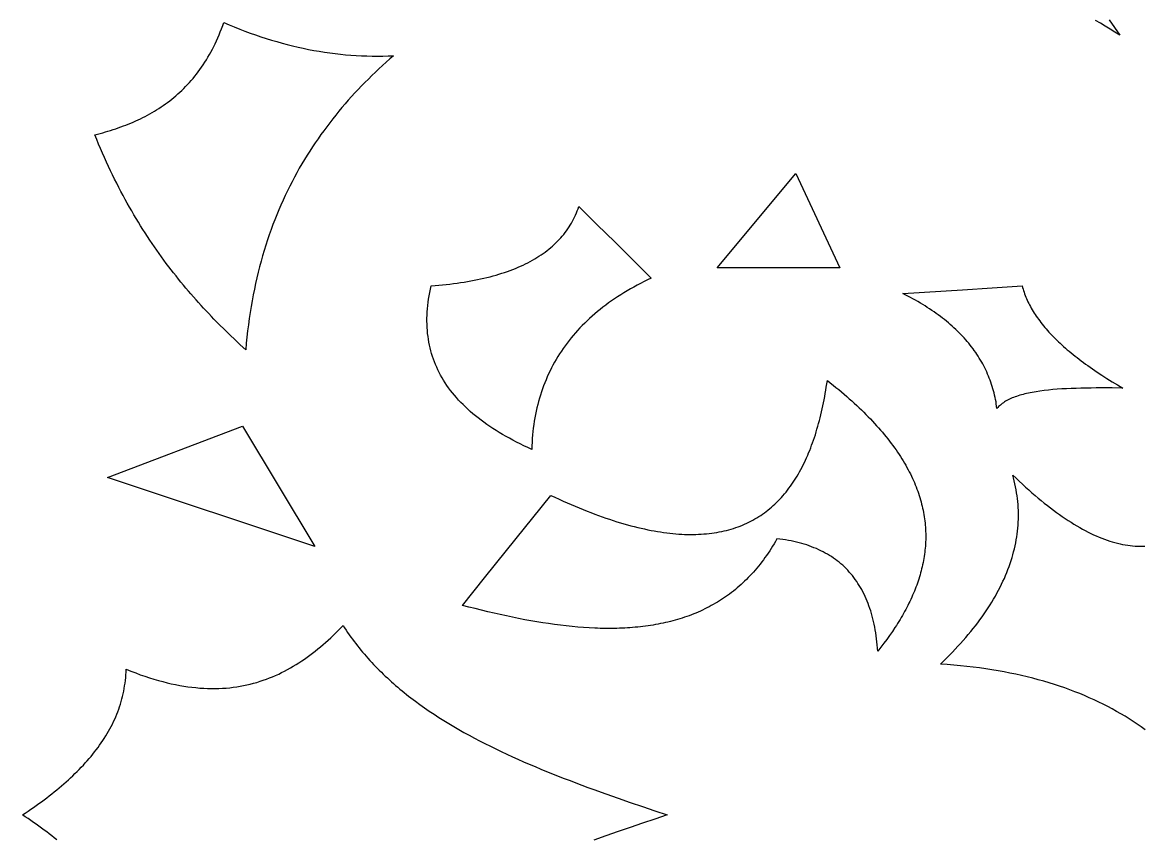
# Model space of a CAD drawing. Extents: x -4113 to -3113, y 1469 to 2469.
# Drawn here: x -3313.6 to -3208.8, y 1702.6 to 1778.9 of the extents above; entities that cross this region are included whole.
import ezdxf

# ---------------------------------------------------------------- set-up
doc = ezdxf.new("R2010")
doc.units = 0
doc.layers.add('PLAN_1', color=18, linetype='CONTINUOUS')

msp = doc.modelspace()

# ---------------------------------------------------------------- linework, layer by layer
at = {"layer": 'PLAN_1'}
for points in [[(-3294.83, 1778.94), (-3294.33, 1778.72), (-3293.84, 1778.52), (-3293.34, 1778.32), (-3292.85, 1778.13), (-3292.35, 1777.94), (-3291.86, 1777.77), (-3291.36, 1777.6), (-3290.87, 1777.44), (-3290.37, 1777.28), (-3289.88, 1777.14), (-3289.38, 1777), (-3288.89, 1776.87), (-3288.39, 1776.74), (-3287.89, 1776.63), (-3287.4, 1776.52), (-3286.9, 1776.42), (-3286.41, 1776.32), (-3285.91, 1776.24), (-3285.42, 1776.16), (-3284.92, 1776.09), (-3284.43, 1776.02), (-3283.93, 1775.97), (-3283.44, 1775.92), (-3282.94, 1775.88), (-3282.44, 1775.85), (-3281.95, 1775.82), (-3281.45, 1775.8), (-3280.96, 1775.79), (-3280.46, 1775.79), (-3279.97, 1775.79), (-3279.47, 1775.8), (-3278.97, 1775.82), (-3279.32, 1775.52), (-3279.66, 1775.22), (-3279.99, 1774.91), (-3280.33, 1774.6), (-3280.66, 1774.29), (-3280.98, 1773.97), (-3281.31, 1773.65), (-3281.63, 1773.33), (-3281.95, 1773.01), (-3282.26, 1772.68), (-3282.57, 1772.35), (-3282.88, 1772.01), (-3283.19, 1771.67), (-3283.49, 1771.33), (-3283.78, 1770.98), (-3284.08, 1770.63), (-3284.37, 1770.28), (-3284.65, 1769.92), (-3284.93, 1769.56), (-3285.21, 1769.19), (-3285.48, 1768.82), (-3285.75, 1768.45), (-3286.02, 1768.07), (-3286.28, 1767.69), (-3286.54, 1767.3), (-3286.79, 1766.91), (-3287.04, 1766.52), (-3287.29, 1766.12), (-3287.53, 1765.71), (-3287.77, 1765.31), (-3288, 1764.89), (-3288.22, 1764.48), (-3288.45, 1764.05), (-3288.66, 1763.63), (-3288.88, 1763.2), (-3289.09, 1762.76), (-3289.29, 1762.32), (-3289.49, 1761.87), (-3289.68, 1761.42), (-3289.87, 1760.97), (-3290.06, 1760.5), (-3290.23, 1760.04), (-3290.41, 1759.57), (-3290.58, 1759.09), (-3290.74, 1758.61), (-3290.9, 1758.12), (-3291.05, 1757.62), (-3291.2, 1757.13), (-3291.34, 1756.62), (-3291.48, 1756.11), (-3291.61, 1755.6), (-3291.73, 1755.07), (-3291.85, 1754.55), (-3291.97, 1754.01), (-3292.07, 1753.48), (-3292.18, 1752.93), (-3292.27, 1752.38), (-3292.36, 1751.82), (-3292.45, 1751.26), (-3292.52, 1750.69), (-3292.6, 1750.12), (-3292.66, 1749.53), (-3292.72, 1748.95), (-3292.78, 1748.35), (-3293.28, 1748.81), (-3293.77, 1749.28), (-3294.27, 1749.75), (-3294.76, 1750.23), (-3295.25, 1750.72), (-3295.74, 1751.22), (-3295.98, 1751.47), (-3296.23, 1751.72), (-3296.47, 1751.97), (-3296.71, 1752.23), (-3296.95, 1752.49), (-3297.18, 1752.76), (-3297.42, 1753.02), (-3297.66, 1753.29), (-3297.89, 1753.56), (-3298.13, 1753.83), (-3298.36, 1754.11), (-3298.6, 1754.38), (-3298.83, 1754.67), (-3299.06, 1754.95), (-3299.29, 1755.24), (-3299.52, 1755.53), (-3299.74, 1755.82), (-3299.97, 1756.11), (-3300.2, 1756.41), (-3300.42, 1756.72), (-3300.64, 1757.02), (-3300.87, 1757.33), (-3301.09, 1757.64), (-3301.31, 1757.96), (-3301.52, 1758.28), (-3301.74, 1758.6), (-3301.96, 1758.93), (-3302.17, 1759.26), (-3302.38, 1759.59), (-3302.6, 1759.93), (-3302.81, 1760.27), (-3303.02, 1760.61), (-3303.22, 1760.96), (-3303.43, 1761.32), (-3303.63, 1761.67), (-3303.84, 1762.04), (-3304.04, 1762.4), (-3304.24, 1762.77), (-3304.44, 1763.15), (-3304.64, 1763.52), (-3304.83, 1763.91), (-3305.03, 1764.29), (-3305.22, 1764.69), (-3305.41, 1765.08), (-3305.6, 1765.48), (-3305.79, 1765.89), (-3305.97, 1766.3), (-3306.16, 1766.72), (-3306.34, 1767.14), (-3306.52, 1767.56), (-3306.7, 1767.99), (-3306.88, 1768.43), (-3306.63, 1768.49), (-3306.38, 1768.56), (-3306.14, 1768.63), (-3305.89, 1768.7), (-3305.65, 1768.77), (-3305.4, 1768.84), (-3305.16, 1768.92), (-3304.92, 1769), (-3304.69, 1769.08), (-3304.45, 1769.17), (-3304.21, 1769.26), (-3303.98, 1769.34), (-3303.75, 1769.44), (-3303.52, 1769.53), (-3303.29, 1769.63), (-3303.06, 1769.73), (-3302.84, 1769.83), (-3302.61, 1769.94), (-3302.39, 1770.05), (-3302.17, 1770.16), (-3301.95, 1770.28), (-3301.74, 1770.4), (-3301.52, 1770.52), (-3301.31, 1770.64), (-3301.1, 1770.77), (-3300.89, 1770.9), (-3300.69, 1771.04), (-3300.48, 1771.18), (-3300.28, 1771.32), (-3300.08, 1771.46), (-3299.88, 1771.61), (-3299.69, 1771.77), (-3299.5, 1771.92), (-3299.3, 1772.08), (-3299.12, 1772.25), (-3298.93, 1772.41), (-3298.75, 1772.59), (-3298.57, 1772.76), (-3298.39, 1772.94), (-3298.21, 1773.13), (-3298.04, 1773.32), (-3297.87, 1773.51), (-3297.7, 1773.71), (-3297.53, 1773.91), (-3297.37, 1774.11), (-3297.21, 1774.32), (-3297.05, 1774.54), (-3296.9, 1774.76), (-3296.75, 1774.98), (-3296.6, 1775.21), (-3296.45, 1775.45), (-3296.31, 1775.68), (-3296.17, 1775.93), (-3296.03, 1776.17), (-3295.89, 1776.43), (-3295.76, 1776.69), (-3295.64, 1776.95), (-3295.51, 1777.22), (-3295.39, 1777.49), (-3295.27, 1777.77), (-3295.15, 1778.05), (-3295.04, 1778.34), (-3294.93, 1778.64)], [(-3241.38, 1764.82), (-3237.25, 1755.99), (-3248.72, 1755.99)], [(-3266.05, 1739.04), (-3266.41, 1739.2), (-3266.77, 1739.37), (-3267.12, 1739.54), (-3267.46, 1739.71), (-3267.8, 1739.89), (-3268.13, 1740.07), (-3268.45, 1740.25), (-3268.77, 1740.43), (-3269.08, 1740.61), (-3269.38, 1740.8), (-3269.67, 1740.99), (-3269.96, 1741.18), (-3270.24, 1741.37), (-3270.52, 1741.57), (-3270.78, 1741.77), (-3271.05, 1741.97), (-3271.3, 1742.17), (-3271.55, 1742.37), (-3271.79, 1742.58), (-3272.02, 1742.79), (-3272.24, 1743), (-3272.46, 1743.22), (-3272.68, 1743.43), (-3272.88, 1743.65), (-3273.08, 1743.87), (-3273.27, 1744.1), (-3273.46, 1744.32), (-3273.63, 1744.55), (-3273.81, 1744.78), (-3273.97, 1745.01), (-3274.13, 1745.25), (-3274.28, 1745.49), (-3274.42, 1745.73), (-3274.56, 1745.97), (-3274.69, 1746.21), (-3274.81, 1746.46), (-3274.92, 1746.71), (-3275.03, 1746.96), (-3275.14, 1747.22), (-3275.23, 1747.47), (-3275.32, 1747.73), (-3275.4, 1747.99), (-3275.47, 1748.25), (-3275.54, 1748.52), (-3275.6, 1748.79), (-3275.66, 1749.06), (-3275.7, 1749.33), (-3275.74, 1749.6), (-3275.78, 1749.88), (-3275.8, 1750.16), (-3275.82, 1750.44), (-3275.83, 1750.73), (-3275.84, 1751.01), (-3275.84, 1751.3), (-3275.83, 1751.59), (-3275.81, 1751.89), (-3275.79, 1752.18), (-3275.76, 1752.48), (-3275.73, 1752.78), (-3275.68, 1753.08), (-3275.64, 1753.39), (-3275.58, 1753.7), (-3275.52, 1754.01), (-3275.45, 1754.32), (-3275.08, 1754.35), (-3274.73, 1754.38), (-3274.38, 1754.41), (-3274.03, 1754.45), (-3273.69, 1754.49), (-3273.35, 1754.53), (-3273.02, 1754.57), (-3272.69, 1754.62), (-3272.37, 1754.67), (-3272.05, 1754.72), (-3271.73, 1754.78), (-3271.42, 1754.84), (-3271.12, 1754.9), (-3270.82, 1754.96), (-3270.52, 1755.03), (-3270.23, 1755.1), (-3269.94, 1755.17), (-3269.66, 1755.25), (-3269.38, 1755.33), (-3269.11, 1755.41), (-3268.84, 1755.49), (-3268.58, 1755.58), (-3268.32, 1755.67), (-3268.06, 1755.76), (-3267.81, 1755.85), (-3267.57, 1755.95), (-3267.33, 1756.05), (-3267.09, 1756.16), (-3266.86, 1756.26), (-3266.63, 1756.37), (-3266.41, 1756.48), (-3266.19, 1756.6), (-3265.98, 1756.71), (-3265.77, 1756.83), (-3265.57, 1756.96), (-3265.37, 1757.08), (-3265.17, 1757.21), (-3264.98, 1757.34), (-3264.8, 1757.48), (-3264.62, 1757.61), (-3264.44, 1757.75), (-3264.27, 1757.89), (-3264.1, 1758.04), (-3263.94, 1758.19), (-3263.78, 1758.34), (-3263.63, 1758.49), (-3263.48, 1758.65), (-3263.33, 1758.81), (-3263.19, 1758.97), (-3263.06, 1759.13), (-3262.93, 1759.3), (-3262.8, 1759.47), (-3262.68, 1759.64), (-3262.56, 1759.82), (-3262.45, 1760), (-3262.34, 1760.18), (-3262.24, 1760.36), (-3262.14, 1760.55), (-3262.05, 1760.74), (-3261.96, 1760.93), (-3261.87, 1761.13), (-3261.79, 1761.33), (-3261.71, 1761.53), (-3261.64, 1761.73), (-3259.95, 1760.06), (-3258.26, 1758.39), (-3254.88, 1755.04), (-3255.22, 1754.88), (-3255.55, 1754.72), (-3255.88, 1754.55), (-3256.2, 1754.38), (-3256.52, 1754.2), (-3256.83, 1754.03), (-3257.13, 1753.85), (-3257.43, 1753.67), (-3257.73, 1753.48), (-3258.02, 1753.3), (-3258.31, 1753.11), (-3258.59, 1752.91), (-3258.86, 1752.72), (-3259.13, 1752.52), (-3259.4, 1752.32), (-3259.65, 1752.11), (-3259.91, 1751.91), (-3260.16, 1751.7), (-3260.4, 1751.49), (-3260.64, 1751.27), (-3260.87, 1751.05), (-3261.1, 1750.83), (-3261.33, 1750.61), (-3261.55, 1750.38), (-3261.76, 1750.15), (-3261.97, 1749.92), (-3262.17, 1749.69), (-3262.37, 1749.45), (-3262.56, 1749.21), (-3262.75, 1748.97), (-3262.93, 1748.72), (-3263.11, 1748.47), (-3263.28, 1748.22), (-3263.44, 1747.97), (-3263.61, 1747.71), (-3263.76, 1747.45), (-3263.91, 1747.19), (-3264.06, 1746.92), (-3264.2, 1746.65), (-3264.34, 1746.38), (-3264.47, 1746.11), (-3264.59, 1745.83), (-3264.71, 1745.55), (-3264.83, 1745.27), (-3264.94, 1744.99), (-3265.04, 1744.7), (-3265.14, 1744.41), (-3265.24, 1744.11), (-3265.33, 1743.82), (-3265.41, 1743.52), (-3265.49, 1743.22), (-3265.56, 1742.91), (-3265.63, 1742.61), (-3265.7, 1742.3), (-3265.75, 1741.98), (-3265.81, 1741.67), (-3265.86, 1741.35), (-3265.9, 1741.03), (-3265.94, 1740.7), (-3265.97, 1740.38), (-3266, 1740.05), (-3266.02, 1739.71), (-3266.03, 1739.38)], [(-3231.38, 1753.61), (-3225.8, 1753.96), (-3223.01, 1754.14), (-3220.21, 1754.32), (-3220.17, 1754.17), (-3220.13, 1754.02), (-3220.09, 1753.87), (-3220.04, 1753.72), (-3219.99, 1753.57), (-3219.93, 1753.42), (-3219.87, 1753.27), (-3219.81, 1753.13), (-3219.75, 1752.98), (-3219.68, 1752.83), (-3219.6, 1752.68), (-3219.53, 1752.53), (-3219.45, 1752.38), (-3219.36, 1752.23), (-3219.28, 1752.08), (-3219.19, 1751.93), (-3219.09, 1751.78), (-3219, 1751.64), (-3218.9, 1751.49), (-3218.79, 1751.34), (-3218.69, 1751.19), (-3218.58, 1751.04), (-3218.46, 1750.89), (-3218.35, 1750.74), (-3218.22, 1750.59), (-3218.1, 1750.44), (-3217.97, 1750.29), (-3217.84, 1750.14), (-3217.71, 1750), (-3217.57, 1749.85), (-3217.43, 1749.7), (-3217.28, 1749.55), (-3217.13, 1749.4), (-3216.98, 1749.25), (-3216.82, 1749.1), (-3216.67, 1748.95), (-3216.5, 1748.8), (-3216.34, 1748.65), (-3216.17, 1748.5), (-3216, 1748.35), (-3215.82, 1748.21), (-3215.64, 1748.06), (-3215.46, 1747.91), (-3215.27, 1747.76), (-3215.08, 1747.61), (-3214.89, 1747.46), (-3214.69, 1747.31), (-3214.49, 1747.16), (-3214.29, 1747.01), (-3214.08, 1746.86), (-3213.65, 1746.56), (-3213.22, 1746.26), (-3212.76, 1745.96), (-3212.3, 1745.66), (-3211.82, 1745.36), (-3211.32, 1745.06), (-3210.82, 1744.76), (-3211.82, 1744.78), (-3212.32, 1744.78), (-3212.81, 1744.78), (-3213.29, 1744.78), (-3213.78, 1744.77), (-3214.25, 1744.77), (-3214.72, 1744.76), (-3215.18, 1744.74), (-3215.63, 1744.73), (-3216.08, 1744.71), (-3216.52, 1744.68), (-3216.94, 1744.65), (-3217.36, 1744.62), (-3217.77, 1744.58), (-3218.16, 1744.53), (-3218.55, 1744.48), (-3218.92, 1744.42), (-3219.1, 1744.39), (-3219.28, 1744.36), (-3219.46, 1744.33), (-3219.63, 1744.29), (-3219.8, 1744.25), (-3219.96, 1744.22), (-3220.12, 1744.17), (-3220.28, 1744.13), (-3220.43, 1744.09), (-3220.58, 1744.04), (-3220.73, 1743.99), (-3220.87, 1743.94), (-3221.01, 1743.89), (-3221.15, 1743.84), (-3221.28, 1743.78), (-3221.4, 1743.72), (-3221.52, 1743.66), (-3221.64, 1743.6), (-3221.76, 1743.54), (-3221.86, 1743.47), (-3221.97, 1743.4), (-3222.07, 1743.33), (-3222.16, 1743.26), (-3222.25, 1743.18), (-3222.34, 1743.11), (-3222.42, 1743.03), (-3222.5, 1742.94), (-3222.57, 1742.86), (-3222.6, 1743.07), (-3222.63, 1743.28), (-3222.66, 1743.49), (-3222.7, 1743.7), (-3222.75, 1743.9), (-3222.79, 1744.11), (-3222.84, 1744.31), (-3222.89, 1744.51), (-3222.95, 1744.71), (-3223.01, 1744.91), (-3223.08, 1745.11), (-3223.14, 1745.31), (-3223.21, 1745.5), (-3223.29, 1745.7), (-3223.36, 1745.89), (-3223.45, 1746.08), (-3223.53, 1746.27), (-3223.62, 1746.46), (-3223.71, 1746.65), (-3223.8, 1746.83), (-3223.9, 1747.02), (-3224, 1747.2), (-3224.11, 1747.38), (-3224.22, 1747.56), (-3224.33, 1747.74), (-3224.44, 1747.92), (-3224.56, 1748.09), (-3224.69, 1748.27), (-3224.81, 1748.44), (-3224.94, 1748.61), (-3225.07, 1748.78), (-3225.21, 1748.95), (-3225.35, 1749.12), (-3225.49, 1749.28), (-3225.64, 1749.45), (-3225.79, 1749.61), (-3225.94, 1749.77), (-3226.1, 1749.93), (-3226.26, 1750.09), (-3226.42, 1750.25), (-3226.59, 1750.4), (-3226.76, 1750.56), (-3226.94, 1750.71), (-3227.11, 1750.87), (-3227.29, 1751.02), (-3227.48, 1751.16), (-3227.67, 1751.31), (-3227.86, 1751.46), (-3228.05, 1751.6), (-3228.25, 1751.75), (-3228.45, 1751.89), (-3228.66, 1752.03), (-3228.87, 1752.17), (-3229.08, 1752.31), (-3229.29, 1752.44), (-3229.51, 1752.58), (-3229.73, 1752.71), (-3229.96, 1752.85), (-3230.19, 1752.98), (-3230.42, 1753.11), (-3230.66, 1753.24), (-3230.89, 1753.36), (-3231.14, 1753.49)], [(-3238.42, 1745.47), (-3238.15, 1745.26), (-3237.88, 1745.04), (-3237.62, 1744.83), (-3237.36, 1744.62), (-3237.11, 1744.41), (-3236.86, 1744.19), (-3236.61, 1743.98), (-3236.37, 1743.77), (-3236.14, 1743.56), (-3235.9, 1743.35), (-3235.68, 1743.14), (-3235.45, 1742.93), (-3235.23, 1742.72), (-3235.02, 1742.51), (-3234.81, 1742.3), (-3234.6, 1742.09), (-3234.4, 1741.88), (-3234.2, 1741.67), (-3234.01, 1741.46), (-3233.82, 1741.25), (-3233.63, 1741.04), (-3233.45, 1740.84), (-3233.27, 1740.63), (-3233.1, 1740.42), (-3232.93, 1740.21), (-3232.77, 1740.01), (-3232.61, 1739.8), (-3232.45, 1739.59), (-3232.3, 1739.39), (-3232.15, 1739.18), (-3232, 1738.98), (-3231.86, 1738.77), (-3231.72, 1738.57), (-3231.59, 1738.36), (-3231.46, 1738.16), (-3231.34, 1737.96), (-3231.21, 1737.75), (-3231.1, 1737.55), (-3230.98, 1737.35), (-3230.87, 1737.14), (-3230.77, 1736.94), (-3230.66, 1736.74), (-3230.57, 1736.54), (-3230.47, 1736.33), (-3230.38, 1736.13), (-3230.29, 1735.93), (-3230.21, 1735.73), (-3230.13, 1735.53), (-3230.05, 1735.33), (-3229.98, 1735.13), (-3229.91, 1734.93), (-3229.84, 1734.73), (-3229.78, 1734.53), (-3229.72, 1734.33), (-3229.66, 1734.13), (-3229.61, 1733.93), (-3229.56, 1733.73), (-3229.52, 1733.53), (-3229.47, 1733.34), (-3229.44, 1733.14), (-3229.4, 1732.94), (-3229.37, 1732.74), (-3229.34, 1732.55), (-3229.31, 1732.35), (-3229.29, 1732.15), (-3229.27, 1731.96), (-3229.26, 1731.76), (-3229.25, 1731.56), (-3229.24, 1731.37), (-3229.23, 1731.17), (-3229.23, 1730.98), (-3229.23, 1730.78), (-3229.23, 1730.59), (-3229.24, 1730.39), (-3229.25, 1730.2), (-3229.26, 1730), (-3229.28, 1729.81), (-3229.3, 1729.61), (-3229.32, 1729.42), (-3229.35, 1729.23), (-3229.38, 1729.03), (-3229.41, 1728.84), (-3229.44, 1728.65), (-3229.48, 1728.46), (-3229.52, 1728.26), (-3229.56, 1728.07), (-3229.61, 1727.88), (-3229.66, 1727.69), (-3229.71, 1727.5), (-3229.76, 1727.3), (-3229.82, 1727.11), (-3229.88, 1726.92), (-3229.94, 1726.73), (-3230.01, 1726.54), (-3230.07, 1726.35), (-3230.15, 1726.16), (-3230.22, 1725.97), (-3230.29, 1725.78), (-3230.37, 1725.59), (-3230.45, 1725.4), (-3230.54, 1725.21), (-3230.63, 1725.02), (-3230.71, 1724.83), (-3230.81, 1724.65), (-3230.9, 1724.46), (-3231, 1724.27), (-3231.1, 1724.08), (-3231.2, 1723.89), (-3231.3, 1723.7), (-3231.41, 1723.52), (-3231.52, 1723.33), (-3231.63, 1723.14), (-3231.74, 1722.96), (-3231.86, 1722.77), (-3231.97, 1722.58), (-3232.1, 1722.39), (-3232.34, 1722.02), (-3232.6, 1721.65), (-3232.87, 1721.28), (-3233.14, 1720.91), (-3233.42, 1720.54), (-3233.71, 1720.17), (-3233.73, 1720.47), (-3233.76, 1720.76), (-3233.79, 1721.05), (-3233.82, 1721.33), (-3233.86, 1721.61), (-3233.9, 1721.88), (-3233.94, 1722.16), (-3233.99, 1722.42), (-3234.05, 1722.69), (-3234.1, 1722.94), (-3234.16, 1723.2), (-3234.23, 1723.45), (-3234.3, 1723.7), (-3234.37, 1723.94), (-3234.45, 1724.18), (-3234.53, 1724.41), (-3234.61, 1724.64), (-3234.7, 1724.86), (-3234.79, 1725.08), (-3234.89, 1725.3), (-3234.99, 1725.51), (-3235.1, 1725.72), (-3235.21, 1725.93), (-3235.32, 1726.13), (-3235.44, 1726.32), (-3235.56, 1726.51), (-3235.68, 1726.7), (-3235.81, 1726.88), (-3235.94, 1727.06), (-3236.08, 1727.24), (-3236.22, 1727.41), (-3236.37, 1727.57), (-3236.52, 1727.74), (-3236.67, 1727.89), (-3236.83, 1728.05), (-3236.99, 1728.2), (-3237.15, 1728.34), (-3237.32, 1728.48), (-3237.5, 1728.62), (-3237.67, 1728.75), (-3237.85, 1728.88), (-3238.04, 1729.01), (-3238.23, 1729.13), (-3238.42, 1729.24), (-3238.62, 1729.35), (-3238.82, 1729.46), (-3239.03, 1729.56), (-3239.23, 1729.66), (-3239.45, 1729.76), (-3239.67, 1729.85), (-3239.89, 1729.93), (-3240.11, 1730.02), (-3240.34, 1730.1), (-3240.58, 1730.17), (-3240.81, 1730.24), (-3241.06, 1730.3), (-3241.3, 1730.37), (-3241.55, 1730.42), (-3241.8, 1730.48), (-3242.06, 1730.52), (-3242.32, 1730.57), (-3242.59, 1730.61), (-3242.86, 1730.65), (-3243.13, 1730.68), (-3243.27, 1730.44), (-3243.4, 1730.21), (-3243.54, 1729.99), (-3243.67, 1729.77), (-3243.81, 1729.55), (-3243.96, 1729.34), (-3244.1, 1729.13), (-3244.25, 1728.92), (-3244.4, 1728.72), (-3244.55, 1728.52), (-3244.7, 1728.32), (-3244.85, 1728.13), (-3245.01, 1727.94), (-3245.16, 1727.75), (-3245.32, 1727.57), (-3245.48, 1727.39), (-3245.65, 1727.22), (-3245.81, 1727.05), (-3245.98, 1726.88), (-3246.15, 1726.72), (-3246.32, 1726.56), (-3246.49, 1726.4), (-3246.66, 1726.24), (-3246.84, 1726.09), (-3247.02, 1725.95), (-3247.2, 1725.8), (-3247.38, 1725.66), (-3247.56, 1725.52), (-3247.74, 1725.39), (-3247.93, 1725.26), (-3248.12, 1725.13), (-3248.31, 1725), (-3248.5, 1724.88), (-3248.69, 1724.76), (-3248.88, 1724.65), (-3249.08, 1724.54), (-3249.28, 1724.43), (-3249.48, 1724.32), (-3249.68, 1724.22), (-3249.88, 1724.12), (-3250.08, 1724.02), (-3250.29, 1723.92), (-3250.49, 1723.83), (-3250.7, 1723.74), (-3250.91, 1723.66), (-3251.12, 1723.57), (-3251.34, 1723.49), (-3251.55, 1723.42), (-3251.77, 1723.34), (-3251.98, 1723.27), (-3252.2, 1723.2), (-3252.42, 1723.14), (-3252.65, 1723.07), (-3252.87, 1723.01), (-3253.09, 1722.95), (-3253.32, 1722.9), (-3253.55, 1722.85), (-3253.77, 1722.8), (-3254, 1722.75), (-3254.24, 1722.7), (-3254.47, 1722.66), (-3254.7, 1722.62), (-3254.94, 1722.58), (-3255.17, 1722.55), (-3255.41, 1722.51), (-3255.65, 1722.48), (-3255.89, 1722.46), (-3256.13, 1722.43), (-3256.38, 1722.41), (-3256.62, 1722.39), (-3256.87, 1722.37), (-3257.11, 1722.35), (-3257.36, 1722.34), (-3257.61, 1722.33), (-3257.86, 1722.32), (-3258.11, 1722.31), (-3258.36, 1722.31), (-3258.62, 1722.3), (-3258.87, 1722.3), (-3259.13, 1722.3), (-3259.39, 1722.31), (-3259.64, 1722.31), (-3259.9, 1722.32), (-3260.16, 1722.33), (-3260.69, 1722.36), (-3261.21, 1722.39), (-3261.75, 1722.43), (-3262.28, 1722.48), (-3262.82, 1722.54), (-3263.37, 1722.6), (-3263.91, 1722.67), (-3264.47, 1722.75), (-3265.02, 1722.83), (-3265.58, 1722.92), (-3266.14, 1723.02), (-3266.7, 1723.12), (-3267.27, 1723.23), (-3267.84, 1723.35), (-3268.42, 1723.47), (-3268.99, 1723.6), (-3269.57, 1723.73), (-3270.16, 1723.86), (-3270.74, 1724.01), (-3271.33, 1724.15), (-3271.92, 1724.3), (-3272.51, 1724.46), (-3270.45, 1727.03), (-3268.39, 1729.59), (-3264.27, 1734.74), (-3263.88, 1734.56), (-3263.49, 1734.38), (-3263.11, 1734.21), (-3262.73, 1734.04), (-3262.35, 1733.87), (-3261.98, 1733.72), (-3261.61, 1733.56), (-3261.24, 1733.41), (-3260.88, 1733.27), (-3260.52, 1733.13), (-3260.16, 1732.99), (-3259.81, 1732.86), (-3259.46, 1732.74), (-3259.11, 1732.62), (-3258.77, 1732.5), (-3258.43, 1732.39), (-3258.09, 1732.28), (-3257.76, 1732.18), (-3257.43, 1732.08), (-3257.1, 1731.99), (-3256.78, 1731.9), (-3256.46, 1731.82), (-3256.14, 1731.74), (-3255.83, 1731.67), (-3255.51, 1731.6), (-3255.21, 1731.53), (-3254.9, 1731.47), (-3254.6, 1731.41), (-3254.3, 1731.36), (-3254.01, 1731.32), (-3253.72, 1731.27), (-3253.43, 1731.23), (-3253.14, 1731.2), (-3252.86, 1731.17), (-3252.58, 1731.14), (-3252.3, 1731.12), (-3252.03, 1731.11), (-3251.76, 1731.09), (-3251.49, 1731.09), (-3251.23, 1731.08), (-3250.97, 1731.08), (-3250.71, 1731.09), (-3250.46, 1731.1), (-3250.2, 1731.11), (-3249.95, 1731.13), (-3249.71, 1731.15), (-3249.47, 1731.17), (-3249.23, 1731.2), (-3248.99, 1731.24), (-3248.75, 1731.27), (-3248.52, 1731.32), (-3248.29, 1731.36), (-3248.07, 1731.41), (-3247.84, 1731.47), (-3247.62, 1731.52), (-3247.41, 1731.59), (-3247.19, 1731.65), (-3246.98, 1731.72), (-3246.77, 1731.8), (-3246.57, 1731.87), (-3246.36, 1731.96), (-3246.16, 1732.04), (-3245.96, 1732.13), (-3245.77, 1732.23), (-3245.58, 1732.32), (-3245.39, 1732.42), (-3245.2, 1732.53), (-3245.02, 1732.64), (-3244.83, 1732.75), (-3244.65, 1732.87), (-3244.48, 1732.99), (-3244.3, 1733.11), (-3244.13, 1733.24), (-3243.97, 1733.37), (-3243.8, 1733.5), (-3243.64, 1733.64), (-3243.48, 1733.79), (-3243.32, 1733.93), (-3243.16, 1734.08), (-3243.01, 1734.23), (-3242.86, 1734.39), (-3242.71, 1734.55), (-3242.57, 1734.71), (-3242.42, 1734.88), (-3242.28, 1735.05), (-3242.14, 1735.23), (-3242.01, 1735.4), (-3241.88, 1735.59), (-3241.75, 1735.77), (-3241.62, 1735.96), (-3241.49, 1736.15), (-3241.37, 1736.34), (-3241.25, 1736.54), (-3241.13, 1736.74), (-3241.01, 1736.95), (-3240.9, 1737.16), (-3240.79, 1737.37), (-3240.68, 1737.58), (-3240.57, 1737.8), (-3240.47, 1738.02), (-3240.36, 1738.25), (-3240.26, 1738.48), (-3240.17, 1738.71), (-3240.07, 1738.94), (-3239.98, 1739.18), (-3239.89, 1739.42), (-3239.8, 1739.66), (-3239.71, 1739.91), (-3239.63, 1740.16), (-3239.54, 1740.41), (-3239.46, 1740.67), (-3239.39, 1740.93), (-3239.31, 1741.19), (-3239.24, 1741.45), (-3239.17, 1741.72), (-3239.1, 1741.99), (-3239.03, 1742.27), (-3238.96, 1742.54), (-3238.9, 1742.82), (-3238.84, 1743.11), (-3238.78, 1743.39), (-3238.72, 1743.68), (-3238.67, 1743.97), (-3238.62, 1744.27), (-3238.57, 1744.56), (-3238.52, 1744.86), (-3238.47, 1745.17)], [(-3293.07, 1741.19), (-3286.31, 1729.96), (-3305.7, 1736.4)]]:
    msp.add_lwpolyline(points, close=True, dxfattribs=at)
for points in [[(-3212.09, 1779.19), (-3211.6, 1778.47), (-3211.1, 1777.74), (-3211.55, 1778.03), (-3212, 1778.31), (-3212.46, 1778.59), (-3212.91, 1778.86), (-3213.36, 1779.13)], [(-3208.72, 1712.84), (-3209.09, 1713.1), (-3209.46, 1713.35), (-3209.83, 1713.6), (-3210.21, 1713.85), (-3210.6, 1714.09), (-3211, 1714.32), (-3211.4, 1714.55), (-3211.8, 1714.78), (-3212.22, 1715), (-3212.64, 1715.21), (-3213.06, 1715.42), (-3213.5, 1715.63), (-3213.94, 1715.83), (-3214.38, 1716.02), (-3214.84, 1716.21), (-3215.3, 1716.39), (-3215.76, 1716.57), (-3216.24, 1716.74), (-3216.72, 1716.9), (-3217.2, 1717.06), (-3217.7, 1717.22), (-3218.2, 1717.37), (-3218.71, 1717.51), (-3219.22, 1717.65), (-3219.74, 1717.78), (-3220.27, 1717.9), (-3220.81, 1718.02), (-3221.36, 1718.13), (-3221.91, 1718.24), (-3222.47, 1718.34), (-3223.04, 1718.44), (-3223.61, 1718.53), (-3224.19, 1718.61), (-3224.78, 1718.68), (-3225.38, 1718.75), (-3225.99, 1718.82), (-3226.6, 1718.87), (-3227.22, 1718.92), (-3227.85, 1718.97), (-3227.57, 1719.24), (-3227.29, 1719.52), (-3227.01, 1719.8), (-3226.74, 1720.07), (-3226.48, 1720.35), (-3226.22, 1720.63), (-3225.97, 1720.9), (-3225.72, 1721.18), (-3225.48, 1721.46), (-3225.25, 1721.73), (-3225.02, 1722.01), (-3224.8, 1722.29), (-3224.58, 1722.56), (-3224.37, 1722.84), (-3224.16, 1723.12), (-3223.96, 1723.39), (-3223.77, 1723.67), (-3223.58, 1723.94), (-3223.4, 1724.22), (-3223.22, 1724.5), (-3223.05, 1724.77), (-3222.88, 1725.05), (-3222.72, 1725.33), (-3222.57, 1725.6), (-3222.42, 1725.88), (-3222.28, 1726.15), (-3222.14, 1726.43), (-3222.01, 1726.71), (-3221.88, 1726.98), (-3221.76, 1727.26), (-3221.65, 1727.54), (-3221.54, 1727.81), (-3221.44, 1728.09), (-3221.34, 1728.36), (-3221.25, 1728.64), (-3221.16, 1728.92), (-3221.08, 1729.19), (-3221.01, 1729.47), (-3220.94, 1729.74), (-3220.88, 1730.02), (-3220.82, 1730.3), (-3220.77, 1730.57), (-3220.72, 1730.85), (-3220.68, 1731.12), (-3220.65, 1731.4), (-3220.62, 1731.68), (-3220.6, 1731.95), (-3220.58, 1732.23), (-3220.57, 1732.5), (-3220.57, 1732.78), (-3220.57, 1733.06), (-3220.57, 1733.33), (-3220.59, 1733.61), (-3220.6, 1733.88), (-3220.63, 1734.16), (-3220.66, 1734.43), (-3220.69, 1734.71), (-3220.73, 1734.99), (-3220.78, 1735.26), (-3220.83, 1735.54), (-3220.89, 1735.81), (-3220.95, 1736.09), (-3221.02, 1736.37), (-3221.09, 1736.64), (-3220.79, 1736.35), (-3220.49, 1736.07), (-3220.19, 1735.79), (-3219.9, 1735.51), (-3219.6, 1735.25), (-3219.31, 1734.99), (-3219.01, 1734.74), (-3218.72, 1734.49), (-3218.44, 1734.25), (-3218.15, 1734.02), (-3217.86, 1733.79), (-3217.58, 1733.57), (-3217.3, 1733.36), (-3217.02, 1733.15), (-3216.74, 1732.95), (-3216.47, 1732.76), (-3216.19, 1732.57), (-3215.92, 1732.39), (-3215.65, 1732.22), (-3215.38, 1732.05), (-3215.11, 1731.89), (-3214.84, 1731.74), (-3214.58, 1731.59), (-3214.32, 1731.45), (-3214.06, 1731.31), (-3213.8, 1731.18), (-3213.54, 1731.06), (-3213.29, 1730.95), (-3213.03, 1730.84), (-3212.78, 1730.73), (-3212.53, 1730.64), (-3212.28, 1730.55), (-3212.03, 1730.47), (-3211.79, 1730.39), (-3211.55, 1730.32), (-3211.3, 1730.26), (-3211.06, 1730.2), (-3210.83, 1730.15), (-3210.59, 1730.11), (-3210.35, 1730.07), (-3210.12, 1730.04), (-3209.89, 1730.02), (-3209.66, 1730), (-3209.43, 1729.99), (-3209.21, 1729.99), (-3208.98, 1729.99), (-3208.76, 1730)], [(-3310.44, 1702.54), (-3310.67, 1702.73), (-3310.9, 1702.91), (-3311.14, 1703.1), (-3311.37, 1703.28), (-3311.62, 1703.46), (-3311.86, 1703.64), (-3312.11, 1703.82), (-3312.36, 1704), (-3312.61, 1704.18), (-3312.86, 1704.35), (-3313.12, 1704.53), (-3313.38, 1704.7), (-3313.64, 1704.88), (-3313.38, 1705.05), (-3313.12, 1705.22), (-3312.86, 1705.4), (-3312.61, 1705.58), (-3312.36, 1705.75), (-3312.11, 1705.93), (-3311.86, 1706.11), (-3311.62, 1706.29), (-3311.37, 1706.47), (-3311.14, 1706.66), (-3310.9, 1706.84), (-3310.67, 1707.02), (-3310.44, 1707.21), (-3310.22, 1707.4), (-3309.99, 1707.58), (-3309.77, 1707.77), (-3309.56, 1707.96), (-3309.34, 1708.16), (-3309.14, 1708.35), (-3308.93, 1708.54), (-3308.73, 1708.74), (-3308.53, 1708.93), (-3308.33, 1709.13), (-3308.14, 1709.33), (-3307.95, 1709.53), (-3307.77, 1709.73), (-3307.59, 1709.93), (-3307.41, 1710.14), (-3307.23, 1710.34), (-3307.07, 1710.55), (-3306.9, 1710.76), (-3306.74, 1710.97), (-3306.58, 1711.18), (-3306.43, 1711.39), (-3306.28, 1711.6), (-3306.13, 1711.82), (-3305.99, 1712.03), (-3305.85, 1712.25), (-3305.72, 1712.47), (-3305.59, 1712.69), (-3305.47, 1712.91), (-3305.35, 1713.14), (-3305.24, 1713.36), (-3305.13, 1713.59), (-3305.02, 1713.82), (-3304.92, 1714.05), (-3304.82, 1714.28), (-3304.73, 1714.52), (-3304.64, 1714.75), (-3304.56, 1714.99), (-3304.49, 1715.23), (-3304.41, 1715.47), (-3304.35, 1715.71), (-3304.28, 1715.95), (-3304.23, 1716.2), (-3304.17, 1716.45), (-3304.13, 1716.7), (-3304.09, 1716.95), (-3304.05, 1717.2), (-3304.02, 1717.45), (-3303.99, 1717.71), (-3303.97, 1717.97), (-3303.96, 1718.23), (-3303.95, 1718.49), (-3303.5, 1718.31), (-3303.06, 1718.14), (-3302.63, 1717.98), (-3302.2, 1717.83), (-3301.77, 1717.69), (-3301.36, 1717.56), (-3300.94, 1717.44), (-3300.53, 1717.33), (-3300.13, 1717.23), (-3299.73, 1717.14), (-3299.33, 1717.05), (-3298.94, 1716.98), (-3298.56, 1716.91), (-3298.18, 1716.85), (-3297.8, 1716.81), (-3297.43, 1716.77), (-3297.06, 1716.73), (-3296.7, 1716.71), (-3296.34, 1716.69), (-3295.98, 1716.69), (-3295.63, 1716.69), (-3295.29, 1716.69), (-3294.95, 1716.71), (-3294.61, 1716.73), (-3294.27, 1716.76), (-3293.94, 1716.8), (-3293.62, 1716.85), (-3293.29, 1716.9), (-3292.98, 1716.96), (-3292.66, 1717.03), (-3292.35, 1717.1), (-3292.04, 1717.18), (-3291.74, 1717.26), (-3291.43, 1717.36), (-3291.14, 1717.46), (-3290.84, 1717.56), (-3290.55, 1717.67), (-3290.26, 1717.79), (-3289.98, 1717.91), (-3289.69, 1718.04), (-3289.42, 1718.18), (-3289.14, 1718.32), (-3288.87, 1718.46), (-3288.6, 1718.61), (-3288.33, 1718.77), (-3288.06, 1718.93), (-3287.8, 1719.1), (-3287.54, 1719.27), (-3287.28, 1719.44), (-3287.03, 1719.62), (-3286.78, 1719.81), (-3286.52, 1720), (-3286.28, 1720.19), (-3286.03, 1720.39), (-3285.79, 1720.59), (-3285.55, 1720.8), (-3285.31, 1721), (-3285.07, 1721.22), (-3284.83, 1721.43), (-3284.6, 1721.65), (-3284.37, 1721.88), (-3284.14, 1722.11), (-3283.91, 1722.34), (-3283.68, 1722.57), (-3283.54, 1722.35), (-3283.4, 1722.14), (-3283.25, 1721.92), (-3283.11, 1721.71), (-3282.96, 1721.5), (-3282.81, 1721.3), (-3282.65, 1721.09), (-3282.5, 1720.89), (-3282.34, 1720.68), (-3282.18, 1720.48), (-3282.02, 1720.28), (-3281.85, 1720.09), (-3281.69, 1719.89), (-3281.52, 1719.7), (-3281.35, 1719.51), (-3281.18, 1719.31), (-3281, 1719.13), (-3280.83, 1718.94), (-3280.65, 1718.75), (-3280.47, 1718.57), (-3280.29, 1718.39), (-3280.1, 1718.2), (-3279.92, 1718.02), (-3279.73, 1717.85), (-3279.54, 1717.67), (-3279.35, 1717.49), (-3279.16, 1717.32), (-3278.96, 1717.15), (-3278.77, 1716.98), (-3278.57, 1716.81), (-3278.37, 1716.64), (-3278.17, 1716.47), (-3277.97, 1716.31), (-3277.76, 1716.14), (-3277.55, 1715.98), (-3277.35, 1715.82), (-3277.14, 1715.66), (-3276.92, 1715.5), (-3276.5, 1715.19), (-3276.06, 1714.88), (-3275.62, 1714.58), (-3275.18, 1714.28), (-3274.72, 1713.98), (-3274.27, 1713.69), (-3273.8, 1713.41), (-3273.34, 1713.13), (-3272.86, 1712.85), (-3272.38, 1712.58), (-3271.9, 1712.32), (-3271.41, 1712.05), (-3270.92, 1711.79), (-3270.42, 1711.54), (-3269.91, 1711.29), (-3269.41, 1711.04), (-3268.89, 1710.79), (-3268.38, 1710.55), (-3267.86, 1710.31), (-3267.34, 1710.08), (-3266.81, 1709.84), (-3266.28, 1709.61), (-3265.74, 1709.39), (-3265.21, 1709.16), (-3264.67, 1708.94), (-3264.12, 1708.72), (-3263.58, 1708.51), (-3263.03, 1708.29), (-3262.47, 1708.08), (-3261.92, 1707.87), (-3261.36, 1707.66), (-3260.8, 1707.45), (-3260.24, 1707.25), (-3259.12, 1706.84), (-3257.98, 1706.44), (-3256.84, 1706.05), (-3255.7, 1705.65), (-3254.55, 1705.26), (-3253.4, 1704.88), (-3254.55, 1704.49), (-3255.7, 1704.1), (-3256.84, 1703.71), (-3257.98, 1703.31), (-3259.12, 1702.91), (-3260.24, 1702.51)]]:
    msp.add_lwpolyline(points, dxfattribs=at)

doc.saveas('drawing.dxf')
